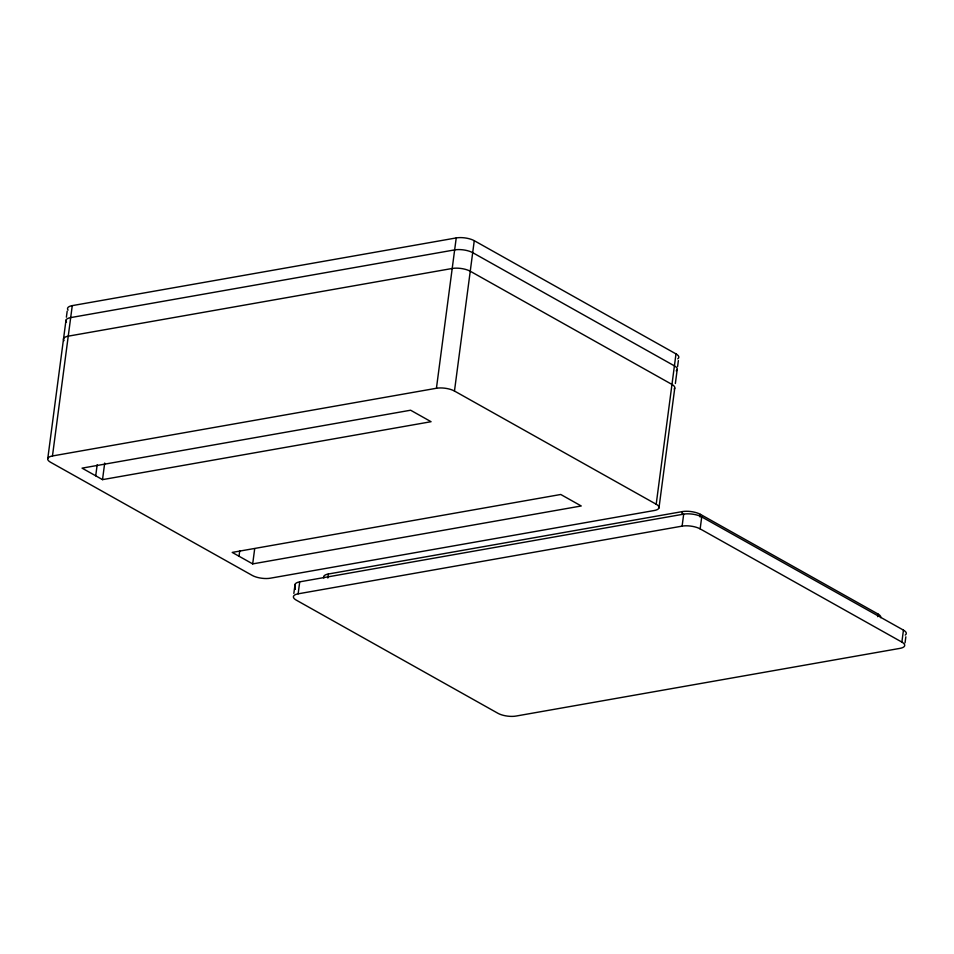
<?xml version="1.0" encoding="UTF-8"?>
<svg xmlns="http://www.w3.org/2000/svg" width="954" height="954" viewBox="0 0 954 954"><rect width="100%" height="100%" fill="white"/><g stroke="black" fill="none" stroke-linecap="round" stroke-linejoin="round"><path stroke-width="1.43" d="M47.772 458.528L65.993 320.174M66.386 317.181L67.174 311.183M675.992 353.898L656.197 504.225A12.927 4.591 7.5 0 1 654.277 510.509L270.316 578.207A12.927 4.591 7.5 0 1 252.273 575.441L50.55 462.249A12.927 4.591 7.5 0 1 52.47 455.964L72.265 305.626L456.227 237.928A12.927 4.591 7.5 0 1 474.269 240.694L675.992 353.898A12.927 4.591 7.5 0 1 677.757 358.859M95.722 475.807L82.056 468.14L410.602 410.22L431.065 421.704L102.519 479.635L95.722 475.807L97.177 464.753M102.519 479.635L104.701 463.048M239.013 556.23L239.74 550.697M252.691 563.897L232.216 552.414L560.761 494.482L581.236 505.978L252.691 563.897L254.694 548.693M293.844 593.4L294.631 587.414M903.45 630.117L901.876 642.09A12.927 4.591 7.5 0 1 899.956 648.374L515.983 716.072A12.927 4.591 7.5 0 1 497.952 713.306L296.217 600.102A12.927 4.591 7.5 0 1 298.137 593.829L299.723 581.845L683.684 514.146A12.927 4.591 7.5 0 1 701.727 516.913L903.45 630.117A12.927 4.591 7.5 0 1 905.215 635.09M327.83 578.005L328.355 574.01L682.384 511.594A12.927 4.591 7.5 0 1 700.427 514.361L877.966 613.994A12.927 4.591 7.5 0 1 880.745 617.703M52.47 455.964L436.431 388.266L456.227 237.928M656.197 504.225L454.474 391.033L474.269 240.694M658.976 507.945L674.752 388.159M675.36 383.508L677.197 369.58M677.59 366.586L678.377 360.6M682.027 514.254L682.384 511.594M298.137 593.829L682.11 526.131L683.684 514.146M700.069 517.02L700.427 514.361M901.876 642.09L700.153 528.886L701.727 516.913M877.62 616.654L877.966 613.994M905.048 642.817L905.835 636.819M295.013 585.362L295.132 589.333L295.024 584.42M436.431 388.266A12.927 4.591 7.5 0 1 454.474 391.033M64.049 340.661A12.927 4.591 7.5 0 1 68.235 336.166L452.208 268.479A12.927 4.591 7.5 0 1 470.25 271.234L671.974 384.438A12.927 4.591 7.5 0 1 674.204 389.017M66.494 322.094A12.927 4.591 7.5 0 1 70.679 317.599L454.653 249.9A12.927 4.591 7.5 0 1 472.695 252.667L674.418 365.871A12.927 4.591 7.5 0 1 676.183 370.844M68.08 310.122A12.927 4.591 7.5 0 1 72.265 305.626M682.11 526.131A12.927 4.591 7.5 0 1 700.153 528.886M295.215 585.851A12.927 4.591 7.5 0 1 299.723 581.845M323.847 578.017A12.927 4.591 7.5 0 1 328.355 574.01"/></g></svg>
